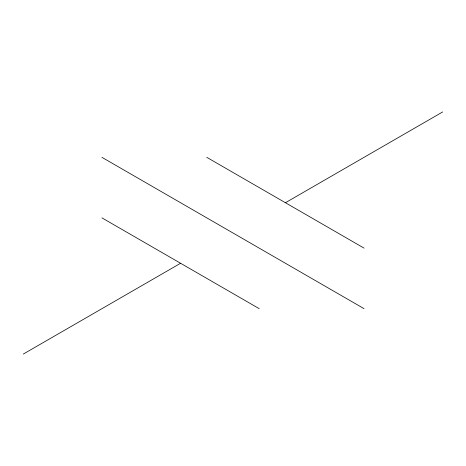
<?xml version="1.0" encoding="UTF-8"?>
<svg xmlns="http://www.w3.org/2000/svg" width="466" height="466" viewBox="0 0 466 466"><rect width="100%" height="100%" fill="white"/><g stroke="black" fill="none" stroke-linecap="round" stroke-linejoin="round"><path stroke-width="0.7" d="M23.3 354.067L180.575 263.267M285.425 202.733L442.7 111.933M206.787 157.333L364.062 248.133M101.938 157.333L364.062 308.667M101.938 217.867L259.213 308.667"/></g></svg>
